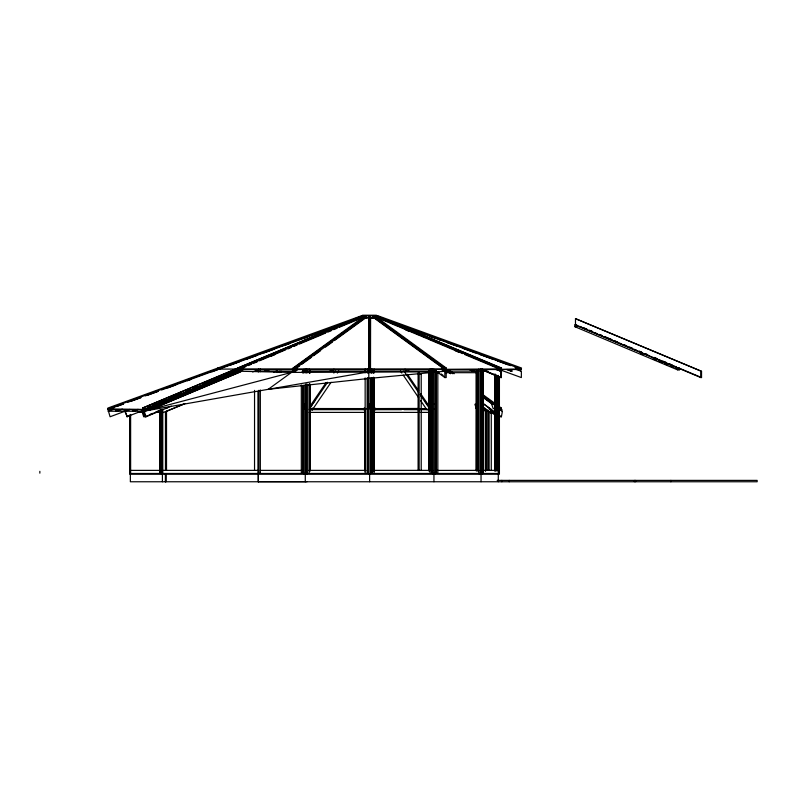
<?xml version="1.0" encoding="UTF-8"?>
<svg xmlns="http://www.w3.org/2000/svg" width="797" height="797" viewBox="0 0 797 797"><rect width="100%" height="100%" fill="white"/><g stroke="black" fill="none" stroke-linecap="round" stroke-linejoin="round"><path stroke-width="1.2" d="M160.805 412.926L160.805 411.461L161.402 411.461L161.402 412.926L160.805 412.926L160.805 411.461M443.461 370.934L443.73 369.479L444.706 368.971L371.512 369.051L371.472 370.934L367.845 370.934L367.845 369.479L368.802 369.449L368.812 317.674L365.215 317.674L294.611 368.971L295.508 369.539L446.868 369.479L446.609 370.934L443.461 370.934L441.478 369.489M408.612 369.609L408.612 371.263L406.44 371.263L406.45 369.609M171.315 406.121L146.01 416.761L145.233 416.761L143.49 411.242L268.23 389.315L368.802 378.465L368.822 371.243M368.891 369.479L369.061 315.602L370.595 315.592L370.595 317.057M371.472 369.539L370.505 369.449L370.595 315.592M474.464 371.263L472.651 371.263L472.661 369.609M474.235 371.263L474.245 369.609M511.883 369.609L511.863 371.263L511.285 371.263L511.305 369.609M374.311 317.674L370.665 318.162L374.311 317.674L444.706 368.971M374.401 318.242L372.777 317.057L373.046 315.602L374.381 315.592L446.24 368.015L445.971 369.469M373.046 315.602L444.905 368.015L444.646 369.479L438.629 365.056M499.659 409.499L501.662 410.953L501.303 408.034L499.291 406.58M500.058 416.761L501.403 416.761L502.409 411.242L499.41 409.07M500.566 368.971L446.131 369.449L499.928 369.539L500.566 368.971L378.575 317.674L376.692 318.162M376.443 317.057L376.911 315.592L376.134 315.602L375.676 317.057L383.008 320.075M499.32 370.934L499.779 369.479L501.602 369.479L501.134 370.934L495.883 369.489M500.307 369.479L500.765 368.015L501.542 368.015L501.084 369.469M521.148 369.539L521.348 368.971L501.283 369.449L521.138 369.539L515.35 367.327M520.451 370.934L521.517 368.015L377.499 315.602M521.318 369.051L381.624 318.103M309.465 407.028L326.172 382.48M310.79 406.56L312.175 404.527M313.251 402.943L315.343 399.875M309.475 408.871L327.577 382.271M333.843 373.066L335.228 371.023M309.943 409.887L312.285 409.887L331.074 382.271M337.34 373.066L338.735 371.023M330.366 369.609L330.366 371.263L332.538 371.263L333.943 369.22M293.366 369.479L239.439 369.539L238.801 368.971L292.24 369.051L292.718 370.934L295.856 370.934L295.587 369.479L293.366 369.479L293.097 368.015L365.245 315.602L366.57 315.592L366.839 317.057L365.215 318.232L365.215 317.674M292.24 369.051L366.57 315.592M295.657 368.732L299.672 365.853M301.625 364.398L311.627 357.176M313.55 355.721L320.583 350.66M325.485 347.054L332.449 342.003M334.431 340.558L364.398 318.83M295.089 369.858L293.077 371.322L294.422 371.322L297.44 369.121M295.856 370.934L297.849 369.489M301.455 372.448L305.47 369.519M273.769 372.478L277.057 370.715M277.077 372.548L279.269 371.372L281.829 371.372L279.637 372.548M264.763 369.609L264.773 371.263L266.367 371.263L269.635 369.519M143.061 409.499L142.593 408.034L238.104 367.895L239.857 369.36L240.315 370.814L144.815 410.953L143.002 410.953L142.543 409.499M355.641 318.481L363.273 315.602L359.836 317.047M142.593 408.034L238.881 367.895M153.911 404.717L156.182 403.76M158.454 402.804L160.735 401.847M163.006 400.891L166.414 399.456M168.685 398.51L175.509 395.641M177.781 394.684L181.198 393.25M188.012 390.381L190.294 389.424M193.701 387.99L195.972 387.033M202.797 384.174L206.204 382.739M208.485 381.783L211.892 380.348M217.581 377.957L220.988 376.523M223.26 375.566L230.084 372.707M233.491 371.272L235.773 370.316M147.604 407.586L151.012 406.151M153.293 405.195L156.7 403.76M163.524 400.891L165.796 399.935M168.067 398.988L176.027 395.641M178.299 394.684L181.716 393.25M187.395 390.859L190.812 389.424M193.083 388.468L196.49 387.033M203.315 384.174L205.586 383.218M207.858 382.261L211.275 380.827M213.546 379.87L215.818 378.914M218.099 377.957L221.506 376.523M223.778 375.566L230.602 372.707M232.873 371.751L236.291 370.316M239.339 369.36L143.839 409.499L143.37 408.034M124.8 411.242L127.221 416.731L125.199 411.242L129.831 409.429L110.076 416.761L107.984 409.499L144.347 409.499L239.857 369.36M221.436 378.157L223.718 377.2M143.49 411.242L148.053 409.329M151.48 407.885L153.761 406.928M157.178 405.494L159.47 404.537M185.711 393.509L187.992 392.542M191.41 391.108L193.691 390.151M197.118 388.707L199.399 387.75M211.952 382.48L214.234 381.514M225.641 376.722L227.922 375.766M231.349 374.321L233.631 373.365M240.824 370.386L243.105 369.429M146.01 416.761L144.267 411.242L244.012 369.33M150.942 409.489L240.226 371.96M150.185 414.35L152.476 413.384M155.923 411.939L160.506 410.017L160.476 473.478M145.233 416.761L162.688 409.429M252.639 371.95L258.358 369.539M184.356 403.87L162.18 412.926M363.392 315.592L237.825 368.015L363.392 315.592L363.85 317.057L356.488 320.075M144.765 408.532L142.474 409.499L107.814 409.01L108.113 409.668M163.096 400.841L165.377 399.885M168.815 398.44L175.689 395.551M177.98 394.595L181.417 393.15M187.146 390.749L190.573 389.305M192.864 388.338L196.301 386.894M203.175 384.015L205.467 383.048M208.904 381.604L211.195 380.647M218.059 377.758L220.351 376.802M223.788 375.357L230.662 372.468M232.953 371.512L236.39 370.067M238.801 368.971L360.921 317.674L362.675 317.674M238.931 369.449L245.884 366.6M248.056 365.614L251.563 364.219M253.765 363.223L257.252 361.828M259.473 360.822L285.724 349.793M287.966 348.927L291.433 347.402M293.714 346.446L297.132 345.001M299.413 344.045L322.098 334.591M322.247 334.461L325.664 333.016M327.956 332.06L331.373 330.625M333.654 329.659L337.081 328.225M339.363 327.268L346.207 324.389M347.123 324.08L356.219 320.255M271.428 356.1L274.835 354.665M242.308 369.977L240.036 370.934L238.592 368.015M148.471 410.505L241.81 371.292L291.493 372.418L438.549 371.83M184.874 403.651L165.457 411.81L165.457 470.369M138.329 409.399L133.717 411.272L133.219 409.817L132.362 409.817L132.86 411.272L137.473 409.409M129.114 415.825L126.813 416.731L143.301 410.405M122.349 409.17L116.272 411.342L115.734 409.887L116.571 411.342M107.814 409.01L217.352 369.101L237.446 369.051M107.984 409.499L123.136 403.979M127.799 402.286L140.621 397.613M145.273 395.91L158.095 391.237M161.592 389.972L217.531 369.589L217.352 369.101M361.898 315.602L107.934 408.034L109 410.953M218.089 369.051L357.813 318.103M218.229 369.449L281.122 346.556M285.784 344.862L298.596 340.199M303.249 338.506L316.06 333.843M320.723 332.15L333.535 327.487M340.518 324.937L348.678 321.978M108.472 409.489L114.27 407.377M117.757 406.111L123.565 403.999M130.529 401.459L140.969 397.663M147.933 395.123L158.384 391.317M167.669 387.94L175.798 384.981M187.405 380.757L190.891 379.492M211.783 371.89L217.581 369.778M221.935 368.194L218.418 369.479L217.89 368.015M230.114 365.215L239.469 361.808M246.482 359.258L257.013 355.422M264.026 352.882L274.547 349.046M281.56 346.496L289.749 343.507M299.104 340.11L307.283 337.121M316.638 333.724L324.827 330.745M334.182 327.338L342.361 324.359M113.891 409.12L108.063 411.242L142.713 411.242L144.456 416.761L143.679 416.761L141.936 411.242M144.267 411.242L291.493 372.418L268.23 389.315L368.822 371.83M292.369 369.539L293.067 368.971M368.802 378.465L444.746 371.243M294.611 368.971L368.762 368.971M132.86 411.272L133.717 411.272M365.514 317.057L366.839 317.057M372.777 317.057L374.112 317.057M293.097 368.015L294.432 368.015L294.691 369.469M368.891 368.015L370.436 368.015L370.436 369.469M444.905 368.015L446.24 368.015M373.763 408.582L417.987 408.462M373.723 408.971L426.554 408.831M362.476 315.233L376.483 315.233M376.822 317.674L378.575 317.674M362.804 318.162L360.921 317.674M365.255 318.162L368.812 317.674M575.484 318.661L701.539 371.312L701.539 377.549L700.762 377.549L575.484 324.897L575.484 318.661L701.539 371.312M574.966 324.897L677.49 367.995L679.303 367.995L679.303 369.828L677.49 369.828L574.966 326.74L574.966 324.897L576.779 324.897M574.966 326.74L576.779 326.74M260.33 371.133L294.023 371.133M309.126 371.133L365.773 371.133M373.145 371.133L430.101 371.133M445.284 371.133L478.838 371.133M482.135 371.133L487.943 371.133M368.862 371.322L370.416 371.322M501.383 377.579L501.443 371.312L496.113 369.39M237.775 371.342L238.552 371.342M441.827 369.141L444.846 371.332L446.19 371.332L446.19 377.579L444.846 377.579L433.797 369.539M501.383 371.332L500.606 371.332L500.665 377.549L501.443 377.549L482.085 369.419M436.587 372.687L439.067 372.687M445.354 372.687L476.417 372.687M420.168 374.371L421.214 374.371L421.214 470.369M305.4 404.268L304.055 404.268L304.145 408.592L305.4 408.592M368.862 404.268L370.406 404.268M433.857 404.268L435.202 404.268M476.965 404.268L474.902 404.268L476.317 408.592M481.647 404.268L482.424 404.268M495.096 404.268L491.649 404.268L493.204 408.592L495.096 408.592M165.955 408.054L167.25 408.054M499.958 408.034L501.303 408.034M368.862 408.592L370.406 408.592M433.857 408.592L435.202 408.592M476.247 408.592L477.044 408.592L475.968 405.354M481.647 408.592L482.424 408.592M309.196 409.289L366.022 409.289M372.966 409.289L428.776 409.289M162.18 409.618L162.787 409.618L162.787 473.478M311.886 409.668L365.185 409.668M375.487 409.668L401.509 409.668M403.989 409.668L426.285 409.668M490.225 409.618L491.271 409.618L491.271 470.369M429.274 409.887L426.943 409.887L420.667 400.682M485.682 411.362L489.119 411.362L489.119 470.369M137.911 412.388L142.773 412.388M156.122 412.388L159.769 412.388M309.196 412.388L364.887 412.388M374.341 412.388L428.776 412.388M490.225 412.926L491.271 412.926L482.265 406.37M130.628 470.379L159.769 470.379M160.805 470.369L161.402 470.369M162.18 470.369L258.138 470.369M260.33 470.369L301.326 470.369M308.927 470.369L365.982 470.369M370.774 470.369L432.791 470.369M436.587 470.409L478.957 470.369M482.135 470.369L498.344 470.369M129.702 473.488L161.861 473.478M162.18 473.478L304.673 473.478M305.4 473.478L367.457 473.478M368.862 473.478L367.646 473.478L367.646 377.888M370.406 473.478L371.621 473.478L371.621 377.888M433.857 473.478L371.781 473.478L371.781 377.888M434.584 473.478L499.42 473.478M307.532 473.617L306.666 473.617L306.666 474.235M497.179 480.382L757.15 480.382L757.15 481.757L130.359 481.767L130.359 474.175M258.188 481.697L307.074 481.697M311.936 408.522L366.022 408.592M311.966 408.911L364.837 408.981M368.812 315.592L370.346 315.602M372.837 315.592L374.162 315.602M365.026 315.592L366.361 315.602M370.555 368.971L371.512 369.051M388.428 321.131L398.908 324.937M403.571 326.64L418.704 332.15M421.035 332.997L436.168 338.506M438.499 339.353L453.642 344.862M455.964 345.709L510.698 365.634M394.694 323.512L405.225 327.338M412.238 329.898L422.759 333.724M429.772 336.284L440.303 340.11M447.316 342.66L457.837 346.496M462.519 348.199L475.381 352.882M480.053 354.575L492.915 359.258M497.597 360.961L508.117 364.797M515.131 367.347L520.979 369.479M515.529 369.2L521.358 371.322L521.358 377.569L500.357 369.928M507.261 369.469L511.863 371.263M506.673 369.469L511.285 371.263M583.613 327.776L587.03 329.211M589.312 330.167L592.729 331.602M599.563 334.481L601.845 335.437M605.262 336.872L612.096 339.741M614.377 340.698L617.795 342.132M623.483 344.533L626.9 345.968M629.182 346.924L632.599 348.359M639.433 351.238L641.715 352.194M645.132 353.629L647.413 354.585M654.247 357.454L657.664 358.889M663.353 361.29L666.77 362.725M669.052 363.681L672.469 365.116M579.678 326.342L581.959 327.298M584.231 328.254L586.512 329.211M589.929 330.645L592.211 331.602M594.482 332.558L596.764 333.515M599.045 334.471L602.462 335.906M604.734 336.872L611.568 339.741M613.849 340.698L617.267 342.132M619.538 343.089L621.819 344.045M624.101 345.001L626.372 345.958M629.789 347.402L632.071 348.359M634.342 349.315L636.624 350.272M638.905 351.228L642.322 352.663M644.594 353.619L648.011 355.054M653.709 357.445L657.126 358.889M659.398 359.845L666.232 362.715M668.514 363.671L671.931 365.106M674.202 366.062L676.484 367.018M678.765 367.975L701.539 377.549M640.579 353.549L642.85 354.506M653.102 358.819L656.519 360.254M658.8 361.21L662.217 362.645M664.499 363.601L667.916 365.036M670.197 365.992L673.614 367.437M675.886 368.393L679.303 369.828M501.542 368.015L376.015 315.592L500.765 368.015M383.327 320.274L388.707 322.476M389.066 322.685L398.241 326.551M398.968 326.79L418.883 335.228M419.491 335.417L424.612 337.639M425.19 337.808L428.607 339.253M429.204 339.572L453.284 349.704M453.692 349.793L462.808 353.629M464.761 354.526L497.009 368.015M405.733 329.928L409.18 331.373M455.057 350.66L458.494 352.115M498.842 369.967L501.134 370.934M499.161 370.346L501.443 371.312M481.308 369.419L500.665 377.549M484.666 370.874L494.917 375.188M469.373 369.519L472.651 371.263M450.175 370.814L454.18 373.733M482.255 394.166L495.286 403.661M448.801 370.814L452.806 373.733M482.882 395.631L494.917 404.388M498.922 407.307L501.931 409.499M486.997 399.277L493.014 403.661M499.032 408.034L501.034 409.499M447.515 371.282L450.504 373.464M482.444 396.717L493.423 404.707M375.208 318.83L437.702 364.408M447.525 371.541L450.534 373.733M482.613 397.085L492.646 404.388M444.178 369.868L446.19 371.332M482.444 402.963L495.415 412.408M499.41 415.307L501.403 416.761M482.265 403.063L491.271 409.618M441.169 373.923L443.172 375.387M489.089 408.771L495.067 413.125M490.733 410.953L495.714 414.579M490.384 411.67L495.375 415.307M482.095 407.008L488.232 411.471M482.743 408.453L486.887 411.471M482.833 409.289L485.841 411.471M419.83 373.365L421.214 374.371M420.288 394.405L422.41 397.444M425.249 401.479L428.079 405.524M405.035 369.22L406.44 371.263M407.426 374.301L418.594 390.669M420.686 393.738L429.055 406.012M403.93 371.023L418.584 392.503M420.677 395.571L429.045 407.845M400.433 371.023L401.827 373.066M403.222 375.118L418.574 397.613M218.219 367.895L218.747 369.35M218.059 368.971L218.258 369.539M125.288 411.242L124.183 409.797L124.711 411.242M144.347 409.499L144.815 410.953M266.347 369.609L266.367 371.263M312.275 408.054L312.285 409.887M332.528 369.609L332.538 371.263M369.061 315.602L369.061 317.057M700.762 371.312L700.762 377.549M677.49 367.995L677.49 369.828M670.865 480.382L670.865 481.757M635.627 480.382L635.627 481.757M634.352 480.382L634.352 481.757M509.223 480.382L509.223 481.757M501.851 480.382L501.851 481.757M499.42 376.652L499.42 474.165L129.702 474.175L129.702 415.805M499.091 376.652L499.091 473.478M498.882 376.652L498.882 473.478M498.344 375.407L498.344 473.478M498.284 474.165L498.284 481.757M497.179 375.407L497.179 470.997M496.013 374.859L496.013 470.997M495.096 374.072L495.136 470.997M494.847 374.231L494.837 470.997M488.073 410.286L488.073 470.479M486.728 410.286L486.728 470.479M485.682 410.007L485.682 471.007M485.323 410.545L485.323 471.007M483.331 370.446L483.331 473.478M482.424 369.2L482.424 474.165M481.647 369.2L481.647 474.165M481.039 474.165L481.039 481.757M480.76 369.2L480.76 473.478M480.302 369.2L480.302 473.478M479.405 473.548L479.405 474.235M478.838 369.071L478.838 473.478M477.991 370.446L477.991 470.997M477.134 370.515L477.134 470.997M476.337 404.846L476.337 370.515L476.277 470.997L476.337 407.327M444.846 371.332L444.846 377.579M437.832 371.681L437.832 473.478M436.367 370.446L436.367 473.478M436.089 370.446L436.089 473.478M435.202 370.446L435.202 474.165M433.857 369.2L433.947 481.757M432.651 369.2L432.651 473.478M432.562 473.617L432.562 474.235M432.104 369.2L432.034 473.478M431.795 369.2L431.795 473.478M430.101 369.071L430.101 473.478M429.792 370.446L429.792 470.997M429.483 370.515L429.483 470.997M419.142 372.866L419.142 470.369M418.096 372.866L418.096 470.369M374.969 407.905L374.969 410.146M374.341 409.289L374.341 471.017M374.092 369.071L374.092 372.926M374.092 377.888L374.092 473.478M373.783 370.446L373.773 372.926M373.783 377.34L373.773 470.997M373.464 370.515L373.464 372.996M373.464 377.34L373.464 470.997M372.089 369.2L372.089 372.926M372.089 377.888L372.089 473.478M371.781 369.2L371.781 372.926M371.621 369.2L371.621 372.926M370.416 370.226L370.406 372.926M370.406 377.888L370.406 474.165M369.619 474.165L369.619 481.757M368.961 404.268L368.961 408.592M368.862 370.226L368.862 372.926M368.862 377.888L368.862 474.235M367.646 369.2L367.646 372.926M367.148 369.2L367.148 372.926M367.148 377.888L367.148 473.478M365.146 369.071L365.146 372.926M365.146 377.888L365.146 473.478M364.887 409.289L364.887 471.017M364.259 407.905L364.259 410.146M310.063 370.515L310.073 372.996M310.063 384.154L310.073 470.997M309.764 370.515L309.754 372.996M309.754 384.154L309.764 470.997M309.455 370.446L309.455 372.926M309.455 384.094L309.455 470.997M309.136 369.071L309.136 372.926M309.136 384.094L309.136 473.478M307.134 369.2L307.134 372.926M307.134 384.094L307.134 473.478M306.616 369.2L306.616 372.926M306.616 384.094L306.616 473.478M305.4 369.2L305.4 372.926M305.4 384.094L305.4 474.165M305.281 474.165L305.281 481.757M304.055 369.2L304.055 372.926M304.055 385.34L304.055 474.165M303.179 370.446L303.179 372.926M303.179 385.34L303.179 473.478M302.79 370.446L302.79 372.926M302.79 385.34L302.79 473.478M301.326 385.021L301.326 473.478M260.33 369.071L260.33 371.681M260.33 389.972L260.33 473.478M258.866 369.2L258.866 371.681M258.866 390.301L258.866 473.478M258.417 369.2L258.417 371.681M258.417 391.546L258.417 473.478M258.397 474.165L258.397 481.757M258.138 369.559L258.138 371.761M258.138 391.377L258.138 473.478M258.188 474.165L258.188 481.757M254.552 390.371L254.542 470.369M166.523 411.362L166.523 470.369M166.065 474.165L166.065 481.757M162.409 474.175L162.409 481.767M162.18 409.419L162.18 474.165M161.402 410.664L161.402 474.165M160.805 410.007L160.805 473.478M160.307 409.558L160.307 473.488M159.769 410.794L159.769 473.488M130.628 414.48L130.628 473.488M130.09 414.48L130.031 473.488M39.85 471.326L39.85 473.159M482.793 473.478L482.793 369.2L482.743 473.478M429.165 470.997L429.165 370.515L429.155 470.997M165.497 481.767L165.507 474.165L165.477 481.767"/></g></svg>
